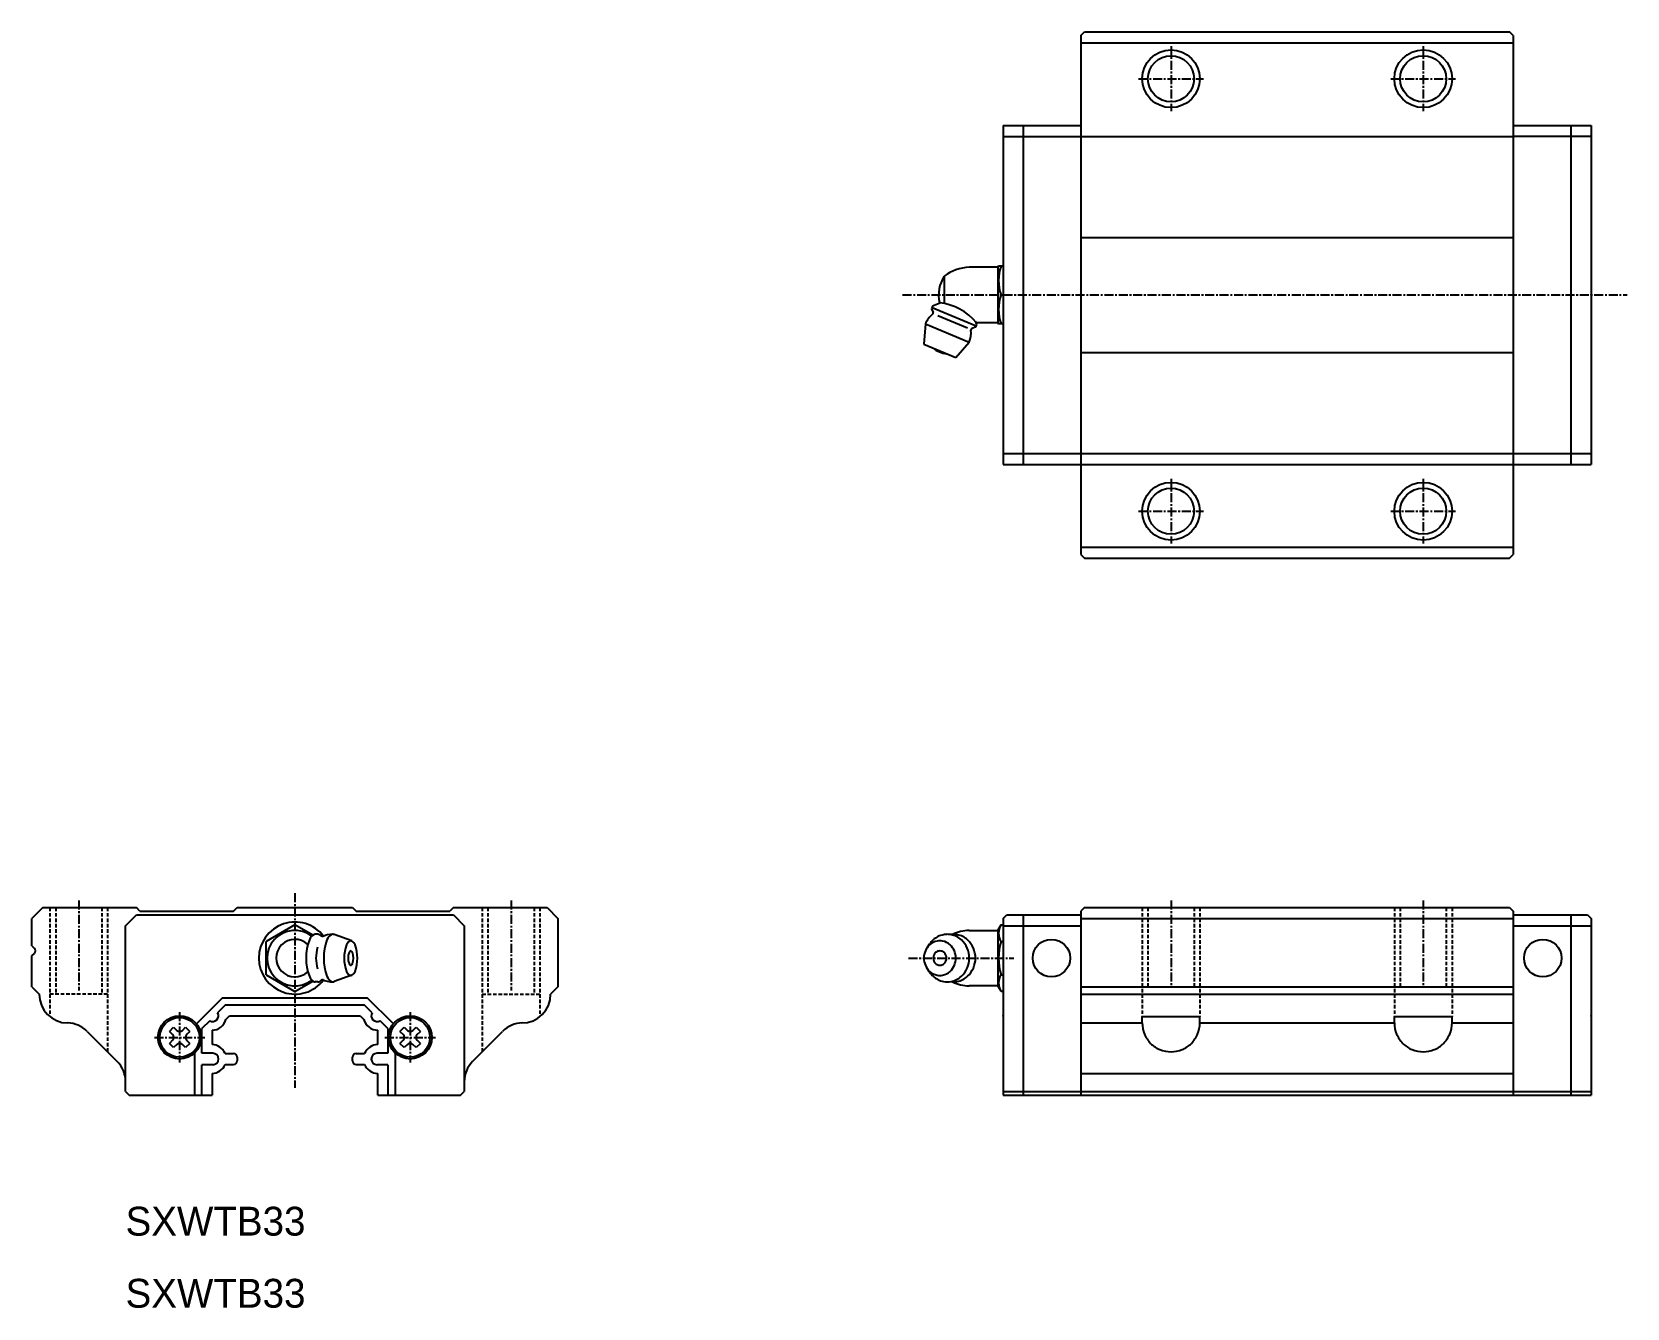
# Model space of a CAD drawing. Extents: x -3 to 218, y 10 to 187.
import ezdxf

# ---------------------------------------------------------------- set-up
doc = ezdxf.new("R2010")
doc.units = 0
doc.linetypes.add('CENTER', pattern=[2, 1.25, -0.25, 0.25, -0.25])
doc.linetypes.add('DASHED', pattern=[0.75, 0.5, -0.25])
doc.layers.get('0').update_dxf_attribs({"linetype": 'CONTINUOUS'})
doc.layers.add('CENTER', color=1, linetype='CENTER')

msp = doc.modelspace()

# ---------------------------------------------------------------- linework, layer by layer
at = {"color": 7, "linetype": 'CONTINUOUS'}
for p, q in [((142.599979, 186.499923), (143.099965, 186.999923)), ((142.599993, 186.499939), (142.599993, 114.499939)), ((143.099953, 187.000015), (202.099959, 187.000015)), ((202.599906, 186.499969), (202.099906, 186.999969)), ((202.59999, 186.499878), (202.59999, 114.500061)), ((142.599953, 185.500015), (202.599944, 185.500015)), ((131.799993, 174.000015), (142.599953, 174.000015)), ((131.799993, 174.000015), (131.799993, 127.000015)), ((134.599966, 174.000015), (134.599966, 127.000015)), ((202.599944, 174.000015), (213.399911, 174.000015)), ((210.599923, 174.000015), (210.599923, 127.000015)), ((213.399987, 174.000015), (213.399987, 127.000015)), ((131.799993, 172.500015), (142.599953, 172.500015)), ((142.599953, 172.500015), (202.599944, 172.500015)), ((213.399895, 172.500015), (202.599944, 172.500015)), ((142.599953, 158.500015), (202.599944, 158.500015)), ((123.631832, 153.100006), (123.631832, 149.319442)), ((131.075047, 154.350006), (127.075042, 154.350006)), ((131.075047, 154.350006), (131.075047, 146.650009)), ((131.161658, 154.499984), (131.075057, 154.349983)), ((131.799993, 154.5), (131.161652, 154.5)), ((121.861415, 148.572143), (122.072617, 148.062263)), ((122.014496, 148.941726), (121.861419, 148.572166)), ((121.937952, 148.756935), (128.035562, 146.231224)), ((123.13646, 149.406448), (122.014485, 148.941711)), ((131.508071, 150.500015), (131.799993, 150.500015)), ((121.001747, 146.496757), (120.799993, 143.657867)), ((121.001758, 146.496734), (127.099353, 143.971023)), ((122.722308, 147.67437), (126.868558, 145.956939)), ((127.928054, 146.860275), (128.112079, 146.415992)), ((128.112101, 146.416), (127.95903, 146.046447)), ((131.075047, 146.650009), (128.112082, 146.650009)), ((131.075051, 146.649986), (131.161652, 146.499992)), ((131.799993, 146.500015), (131.161652, 146.500015)), ((125.234606, 141.820953), (127.099345, 143.971016)), ((127.959012, 146.046447), (127.449113, 145.835243)), ((120.799998, 143.657852), (125.234622, 141.820968)), ((142.599953, 142.500015), (202.599944, 142.500015)), ((131.799993, 128.500015), (142.599953, 128.500015)), ((142.599953, 128.500015), (202.599944, 128.500015)), ((202.599944, 128.500015), (213.399895, 128.500015)), ((131.799993, 127.000015), (142.599953, 127.000015)), ((131.799993, 127.000015), (213.399987, 127.000015)), ((202.599944, 127.000015), (213.399895, 127.000015)), ((142.599953, 115.500015), (202.599944, 115.500015)), ((142.599946, 114.499988), (143.099949, 113.999988)), ((143.099968, 114.000015), (202.099944, 114.000015)), ((202.099914, 114.000004), (202.599921, 114.5)), ((-1.499973, 65.500015), (-2.999973, 64.000015)), ((-1.499969, 65.500015), (11.500015, 65.500015)), ((10.000051, 62.999977), (11.500069, 64.499984)), ((11.500015, 64.5), (55.5, 64.5)), ((12.00001, 65.00003), (11.500019, 65.500023)), ((12, 65), (25, 65)), ((24.999986, 65.000015), (25.499997, 65.50003)), ((25.499991, 65.500015), (41.499987, 65.500015)), ((41.499982, 65.50003), (42.000004, 65.000007)), ((41.999985, 65), (55, 65)), ((55.500002, 65.500023), (55, 65.000023)), ((55.5, 65.500015), (68.499939, 65.500015)), ((55.500021, 64.5), (57.000011, 63.000015)), ((68.499962, 65.500007), (69.999962, 64)), ((131.799993, 64.000052), (132.299983, 64.500056)), ((132.299978, 64.500061), (142.599968, 64.500061)), ((134.599981, 64.500061), (134.599981, 39.500061)), ((143.099934, 65.50001), (142.599966, 65.000042)), ((142.599993, 65.000069), (142.599993, 39.500015)), ((143.099937, 65.500015), (202.099959, 65.500015)), ((202.099959, 65.500018), (202.599921, 65.000045)), ((202.599959, 64.500061), (212.899926, 64.500061)), ((202.59999, 64.99998), (202.59999, 39.500015)), ((210.599938, 64.500061), (210.599938, 39.500061)), ((212.899926, 64.500055), (213.399987, 63.999988)), ((-3, 60.207092), (-3, 64)), ((10, 40), (10, 62.999954)), ((33.500017, 63.118835), (29.500001, 60.809425)), ((35.987492, 61.682708), (33.500008, 63.118858)), ((57, 62.999984), (57, 40.000015)), ((70, 64), (70, 54.5)), ((127.07521, 62.350021), (131.07507, 62.350021)), ((131.07507, 62.35002), (131.07507, 54.65001)), ((131.075071, 62.350017), (131.508085, 63.100019)), ((131.508078, 63.100021), (131.799993, 63.100021)), ((131.799993, 64.000053), (131.799993, 39.500015)), ((131.799993, 63.000061), (142.599968, 63.000061)), ((142.599968, 64.000061), (202.599959, 64.000061)), ((202.599959, 63.000061), (213.399926, 63.000061)), ((213.399987, 63.999984), (213.399987, 39.500015)), ((-2.999985, 60.207107), (-2.646431, 59.853554)), ((29.500002, 58.5), (29.500002, 60.809417)), ((36.690685, 61.800003), (36.321133, 61.800003)), ((41.387807, 60.876976), (38.940495, 61.768425)), ((121.232962, 59.924749), (121.597077, 60.459017)), ((131.508089, 60.800018), (131.799993, 60.800018)), ((-3, 54.5), (-3, 58.792923)), ((-2.999973, 58.792907), (-2.646431, 59.146446)), ((29.500002, 56.190597), (29.500002, 58.5)), ((29.500004, 56.190582), (33.500007, 53.88118)), ((41.387805, 56.123085), (38.938027, 55.230743)), ((121.597081, 56.541042), (121.232968, 57.07531)), ((121.597084, 56.541047), (121.612897, 56.518033)), ((131.508086, 56.200027), (131.799993, 56.200027)), ((-2.999973, 54.500007), (-1.999969, 53.500007)), ((33.50001, 53.88118), (35.987494, 55.317329)), ((36.690685, 55.200012), (36.321133, 55.200012)), ((69.999973, 54.500007), (68.999969, 53.500007)), ((131.07507, 54.650009), (127.07521, 54.650009)), ((131.508082, 53.900011), (131.075068, 54.650013)), ((131.508069, 53.900024), (131.799993, 53.900024)), ((142.599948, 54.500015), (202.599948, 54.500015)), ((142.599948, 53.500015), (202.599948, 53.500015)), ((23.450056, 53), (19.834418, 49.384346)), ((23.864293, 52.000015), (22.782207, 50.91793)), ((23.450012, 53), (43.549988, 53)), ((23.864258, 52), (43.135757, 52)), ((44.217847, 50.917915), (43.135761, 52.000007)), ((47.165657, 49.38433), (43.550009, 53)), ((16.078814, 48.337661), (16.662359, 48.921211)), ((16.66238, 48.921196), (17.111118, 48.472458)), ((17.888933, 48.472458), (18.337672, 48.921196)), ((18.337663, 48.921219), (18.921218, 48.337661)), ((20.600006, 45.300018), (20.600006, 48.735763)), ((21.682136, 49.817848), (20.600049, 48.735763)), ((23.932696, 49.999984), (24.432717, 50.499984)), ((24.432648, 50.5), (42.567352, 50.5)), ((42.56738, 50.499954), (43.067401, 49.999954)), ((46.400004, 48.735748), (45.317919, 49.81784)), ((46.399994, 48.735763), (46.399994, 45.300018)), ((48.078804, 48.337661), (48.662359, 48.921219)), ((48.66236, 48.921203), (49.111099, 48.472465)), ((49.888914, 48.472465), (50.337652, 48.921203)), ((50.337652, 48.921219), (50.921207, 48.337661)), ((142.599948, 49.500015), (151.099948, 49.500015)), ((151.099948, 50.377515), (159.099948, 50.377515)), ((151.099948, 49.500115), (151.099948, 50.377515)), ((159.099948, 49.500115), (159.099948, 50.377515)), ((159.099948, 49.500015), (186.099948, 49.500015)), ((186.099948, 49.500115), (186.099948, 50.377515)), ((186.099948, 50.377515), (194.099948, 50.377515)), ((194.099948, 49.500115), (194.099948, 50.377515)), ((194.099948, 49.500015), (202.599948, 49.500015)), ((4.671595, 48.328445), (8.82843, 44.171623)), ((16.662373, 46.078819), (16.078817, 46.662376)), ((16.527567, 47.111091), (16.078829, 46.662346)), ((16.078835, 48.337654), (16.527575, 47.888916)), ((17.111113, 46.527542), (16.662373, 46.078804)), ((18.33768, 46.078804), (17.888941, 46.527549)), ((18.921214, 46.662353), (18.337669, 46.078811)), ((18.472478, 47.888908), (18.921217, 48.337646)), ((18.921225, 46.662353), (18.472485, 47.111091)), ((22, 48.486984), (22, 46.513015)), ((45, 46.513015), (45, 48.486984)), ((48.078805, 48.337646), (48.527544, 47.888908)), ((48.527548, 47.111099), (48.078808, 46.662361)), ((48.662363, 46.078819), (48.078808, 46.662376)), ((49.111102, 46.527549), (48.662363, 46.078804)), ((50.337648, 46.078804), (49.88891, 46.527542)), ((50.921204, 46.662376), (50.337648, 46.078819)), ((50.921204, 46.662361), (50.472466, 47.111099)), ((50.472469, 47.888916), (50.921207, 48.337654)), ((58.171549, 44.171646), (62.328384, 48.328468)), ((19.600006, 39.5), (19.600006, 45.357589)), ((22.100021, 45.300064), (20.600021, 45.300064)), ((23.844168, 45.250053), (25.000036, 45.250053)), ((25.5, 44.75), (25.5, 44.25)), ((41.5, 44.25), (41.5, 44.75)), ((42.000036, 45.250038), (43.155905, 45.250038)), ((46.400006, 45.300064), (44.900006, 45.300064)), ((47.399994, 45.357589), (47.399994, 39.5)), ((20.600006, 39.5), (20.600006, 43.700027)), ((22.100025, 43.70005), (20.600025, 43.700058)), ((22, 42.486999), (22, 39.500015)), ((23.844152, 43.750053), (25.000036, 43.750053)), ((42.000036, 43.750038), (43.155935, 43.750038)), ((46.400002, 43.700042), (44.900002, 43.700035)), ((45, 39.500015), (45, 42.486999)), ((46.399994, 43.700027), (46.399994, 39.5)), ((142.599968, 42.500152), (202.599959, 42.500152)), ((10.000057, 39.999992), (10.500042, 39.500015)), ((56.500036, 39.500023), (57, 39.999992)), ((131.799993, 40.000061), (142.599968, 40.000061)), ((142.599968, 40.000076), (202.599959, 40.000076)), ((202.599959, 40.000061), (213.399926, 40.000061)), ((10.500046, 39.500015), (22, 39.500015)), ((45, 39.500015), (56.500031, 39.500015)), ((131.799993, 39.500015), (213.399987, 39.500015))]:
    msp.add_line(p, q, dxfattribs=at)
at = {"color": 3, "linetype": 'DASHED'}
for p, q in [((-0.5, 65.500015), (-0.5, 50.377515)), ((0.3, 65.500015), (0.3, 53.500015)), ((6.7, 65.500015), (6.7, 53.500015)), ((7.5, 65.500015), (7.5, 45.500115)), ((59.5, 65.500015), (59.5, 45.500115)), ((60.3, 65.500015), (60.3, 53.500015)), ((66.7, 65.500015), (66.7, 53.500015)), ((67.5, 65.500015), (67.5, 50.377515)), ((151.09999, 65.500015), (151.09999, 50.377515)), ((151.89999, 65.500015), (151.89999, 54.500015)), ((158.29999, 65.500015), (158.29999, 54.500015)), ((159.09999, 65.500015), (159.09999, 50.377515)), ((186.09999, 65.500015), (186.09999, 50.377515)), ((186.89999, 65.500015), (186.89999, 54.500015)), ((193.29999, 65.500015), (193.29999, 54.500015)), ((194.09999, 65.500015), (194.09999, 50.377515)), ((7.5, 53.500015), (-0.5, 53.500015)), ((59.5, 53.500015), (67.5, 53.500015))]:
    msp.add_line(p, q, dxfattribs=at)
at = {"color": 7, "linetype": 'CONTINUOUS'}
for points in [[(151.099948, 49.500115, 0.098174), (151.404448, 47.969415, 0.098492), (152.271548, 46.671715, 0.098492), (153.569248, 45.804615, 0.098491), (155.099948, 45.500115, 0.098491), (156.630648, 45.804615, 0.098492), (157.928348, 46.671715, 0.098492), (158.795448, 47.969415, 0.098174), (159.099948, 49.500115)], [(186.099948, 49.500115, 0.098174), (186.403948, 47.969415, 0.098492), (187.271948, 46.671715, 0.098492), (188.568948, 45.804615, 0.098491), (190.099948, 45.500115, 0.098491), (191.630948, 45.804615, 0.098492), (192.927948, 46.671715, 0.098492), (193.795948, 47.969415, 0.098174), (194.099948, 49.500115)]]:
    msp.add_lwpolyline(points, format="xyb", dxfattribs=at)
at = {"color": 3, "linetype": 'CONTINUOUS'}
for centre in [(155.09999, 180.500015), (190.09999, 180.500015), (155.09999, 120.500015), (190.09999, 120.500015)]:
    msp.add_circle(centre, 4, dxfattribs=at)
at = {"color": 7, "linetype": 'CONTINUOUS'}
for centre, radius in [((155.09999, 180.500015), 3.2), ((190.09999, 180.500015), 3.2), ((155.09999, 120.500015), 3.2), ((190.09999, 120.500015), 3.2), ((138.499969, 58.500061), 2.599999), ((206.69995, 58.500061), 2.599999), ((17.5, 47.5), 2.999999), ((17.5, 47.5), 2.75), ((49.5, 47.5), 2.999999), ((49.5, 47.5), 2.75)]:
    msp.add_circle(centre, radius, dxfattribs=at)
for centre, radius, start, end in [((127.547185, 150.5), 4.699998, 146.413773, 193.178802), ((127.303165, 148.354355), 5.999997, 92.178871, 127.726128), ((137.108161, 152.5), 5.946512, 160.346466, 199.653458), ((122.00074, 141.487503), 7.999998, 40.189182, 83.034012), ((137.108161, 148.500015), 5.946512, 160.346466, 199.653458), ((124.050537, 145.233902), 3.300001, 128.16394, 157.499847), ((121.887833, 147.985748), 0.200001, 308.164124, 22.500431), ((124.050537, 145.233902), 3.299999, 337.5, 6.835998), ((127.525655, 145.650497), 0.2, 112.499573, 186.835464), ((124.180553, 145.547775), 3.2, 229.290024, 265.709991), ((33.500016, 58.500015), 4.999999, 37.387047, 322.612549), ((33.5, 58.500015), 3.849998, 52.507736, 307.492126), ((127.303208, 56.354356), 6, 92.177719, 114.893784), ((133.243675, 61.950027), 2.082014, 146.471832, 213.52861), ((-3.000031, 59.5), 0.500011, 315, 45), ((33.5, 58.500015), 2.599998, 46.621258, 313.378754), ((42.365993, 58.499992), 7.307859, 159.761932, 200.237946), ((36.823641, 60.553291), 1.397423, 121.100311, 160.143906), ((36.321136, 61.295204), 0.504785, 90.903221, 115.752029), ((41.736937, 58.5), 5.306937, 163.626373, 196.372696), ((36.690686, 61.295204), 0.504785, 64.247971, 90.902901), ((36.188181, 60.553291), 1.397423, 39.427475, 58.899673), ((38.766112, 58.5), 3.300003, 89.999985, 117.054504), ((44.81097, 58.499992), 7.307859, 159.761932, 200.237946), ((39.268619, 60.553291), 1.397423, 121.100296, 160.143906), ((38.766114, 61.295204), 0.504782, 68.687515, 115.751984), ((45.647522, 58.5), 5.306932, 159.730652, 200.269333), ((41.625271, 59.992492), 1.016733, 121.051376, 160.104004), ((41.260589, 60.531776), 0.368218, 64.286964, 115.712906), ((40.895906, 59.992492), 1.016734, 19.895979, 58.948532), ((36.873653, 58.5), 5.306932, 339.730652, 20.269337), ((123.329788, 58.500015), 2.529794, 133.386063, 226.613876), ((123.043279, 58.756239), 2.147021, 101.036324, 132.526337), ((124.480214, 58.500015), 3.478466, 133.386063, 145.806763), ((124.086265, 58.852321), 2.952154, 101.036324, 132.526321), ((123.017303, 58.848819), 2.051195, 79.180748, 100.819199), ((122.991327, 58.756239), 2.147021, 47.473598, 78.963623), ((124.050547, 58.97962), 2.820394, 89.999977, 100.819191), ((124.050547, 58.97962), 2.820394, 79.180748, 89.999977), ((122.704818, 58.500015), 2.529793, 313.386078, 46.613884), ((124.910216, 58.97962), 2.820393, 89.999977, 98.765778), ((124.01483, 58.852321), 2.952155, 47.473614, 78.963623), ((124.910216, 58.97962), 2.820393, 79.180748, 89.999977), ((124.874498, 58.85232), 2.952155, 47.473614, 78.963615), ((123.620881, 58.500015), 3.478466, 313.386078, 46.613884), ((124.480549, 58.500015), 3.478465, 313.386078, 46.61388), ((138.970033, 58.500029), 7.808372, 162.869141, 197.130844), ((43.093838, 58.5), 2.21575, 159.773819, 200.226166), ((41.412985, 59.122337), 0.423399, 121.118462, 160.158768), ((41.412984, 57.877662), 0.423398, 199.841202, 238.881424), ((41.260589, 59.347206), 0.152796, 64.233658, 115.766342), ((41.108191, 59.122337), 0.423397, 19.841225, 58.881424), ((41.108191, 57.877662), 0.423399, 301.118469, 340.158783), ((39.427338, 58.5), 2.21575, 339.773804, 20.226175), ((123.147504, 58.500015), 1.054076, 133.386078, 226.613892), ((123.028127, 58.393257), 0.89459, 227.473618, 258.963562), ((123.028127, 58.606773), 0.89459, 101.036369, 132.526337), ((123.017303, 58.645349), 0.854661, 79.180725, 100.819214), ((123.006479, 58.393257), 0.89459, 281.036377, 312.526306), ((123.006479, 58.606773), 0.89459, 47.473614, 78.96357), ((122.887102, 58.500015), 1.054076, 313.386047, 46.613884), ((36.823639, 56.446708), 1.397425, 199.856079, 238.899643), ((36.188183, 56.446708), 1.397424, 301.100342, 320.570099), ((38.766112, 58.5), 3.300001, 242.945496, 269.999969), ((39.268616, 56.446708), 1.397425, 199.856079, 238.899628), ((41.625269, 57.007507), 1.016734, 199.895981, 238.948532), ((41.260586, 56.468223), 0.368218, 244.286957, 295.712891), ((41.260587, 57.652794), 0.152796, 244.233658, 295.766327), ((40.895904, 57.007507), 1.016733, 301.051392, 340.104004), ((123.043279, 58.243791), 2.147021, 227.473587, 258.963623), ((124.480214, 58.500015), 3.478466, 214.652939, 226.613892), ((124.086265, 58.147709), 2.952155, 227.473618, 258.963623), ((123.017303, 58.151211), 2.051194, 259.180756, 280.819214), ((123.017303, 58.354681), 0.854662, 259.180725, 280.819214), ((122.991327, 58.243791), 2.147021, 281.036316, 312.526337), ((124.01483, 58.147709), 2.952154, 281.036316, 312.526337), ((124.874498, 58.14771), 2.952155, 281.036316, 312.526337), ((133.243675, 55.050004), 2.082014, 146.471329, 213.527618), ((2, 53.5), 4, 180, 269.438324), ((36.321133, 55.704796), 0.504785, 244.24794, 270.393188), ((36.690688, 55.704796), 0.504788, 270.392853, 295.752045), ((38.76611, 55.704796), 0.504785, 244.247864, 289.935699), ((65, 53.5), 4, 270.000031, 0), ((124.050547, 58.02041), 2.820393, 259.180756, 280.819183), ((124.910216, 58.02041), 2.820392, 261.237854, 280.819183), ((127.303209, 60.645675), 6, 245.106216, 267.822266), ((1.84317, 45.5), 4, 45.000057, 88.315598), ((22.100006, 50.5), 0.799997, 238.506805, 31.493561), ((21.928787, 50.568756), 2.082997, 271.959198, 344.154327), ((45.071228, 50.568756), 2.082997, 195.845657, 268.040405), ((44.899994, 50.5), 0.800002, 148.506439, 301.493134), ((65.15683, 45.5), 3.999998, 91.123093, 134.999924), ((16.138641, 47.5), 0.55, 315, 45), ((17.5, 48.861374), 0.55, 225, 315), ((17.5, 46.138641), 0.55, 45, 135), ((18.861374, 47.5), 0.55, 135, 225), ((21.928802, 44.431228), 2.082999, 23.145874, 88.041206), ((45.071213, 44.431228), 2.082997, 91.95916, 156.854126), ((48.138641, 47.5), 0.55, 315.000061, 44.999931), ((49.5, 48.861374), 0.55, 225, 315), ((49.5, 46.138641), 0.55, 45, 135), ((50.861374, 47.5), 0.55, 135, 225), ((22.100006, 44.5), 0.800003, 269.999939, 89.999725), ((25, 44.75), 0.5, 0, 90), ((42, 44.75), 0.5, 90, 180), ((44.899994, 44.5), 0.800003, 90.000275, 270.000061), ((6, 41.343185), 4, 0.000109, 45.000095), ((21.928787, 44.568771), 2.082997, 271.959198, 336.854095), ((25, 44.25), 0.5, 270, 0), ((42, 44.25), 0.5, 180, 270), ((45.071228, 44.568771), 2.082997, 203.145889, 268.040405), ((61, 41.343185), 4.000001, 134.999802, 179.999893)]:
    msp.add_arc(centre, radius, start, end, dxfattribs=at)
for p in [(131.799993, 150.500015), (213.399987, 150.500015), (33.5, 65.500015), (131.799993, 50.500015), (213.399987, 50.500015)]:
    msp.add_point(p, dxfattribs=at)
at = {"layer": 'CENTER', "color": 1, "linetype": 'CENTER'}
for p, q in [((155.09999, 185.000015), (155.09999, 176.000015)), ((190.09999, 185.000015), (190.09999, 176.000015)), ((150.59999, 180.500015), (159.59999, 180.500015)), ((185.59999, 180.500015), (194.59999, 180.500015)), ((117.847187, 150.500015), (218.399987, 150.500015)), ((155.09999, 125.000015), (155.09999, 116.000015)), ((190.09999, 125.000015), (190.09999, 116.000015)), ((150.59999, 120.500015), (159.59999, 120.500015)), ((185.59999, 120.500015), (194.59999, 120.500015)), ((3.5, 66.5), (3.5, 54)), ((33.5, 67.500015), (33.5, 40.5)), ((63.5, 66.5), (63.5, 54)), ((155.09999, 66.500061), (155.09999, 54.500061)), ((190.09999, 66.500061), (190.09999, 54.500061)), ((118.651591, 58.500015), (133.297803, 58.500015)), ((17.5, 51), (17.5, 44)), ((49.5, 51), (49.5, 44)), ((14, 47.5), (21, 47.5)), ((46, 47.5), (53, 47.5))]:
    msp.add_line(p, q, dxfattribs=at)

# ---------------------------------------------------------------- texts
at = {"color": 7, "linetype": 'CONTINUOUS'}
for p in [(10, 20), (10, 10)]:
    msp.add_text('SXWTB33', height=4, dxfattribs=at).set_placement(p)

doc.saveas('drawing.dxf')
